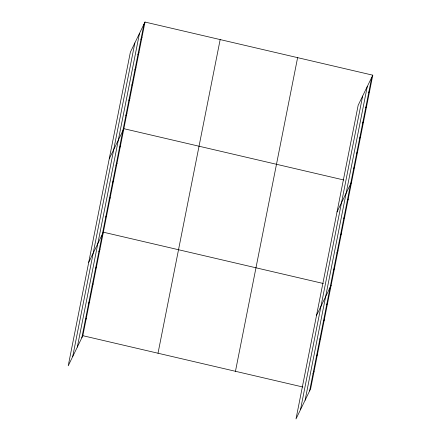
<?xml version="1.0" encoding="UTF-8"?>
<svg xmlns="http://www.w3.org/2000/svg" width="441" height="441" viewBox="0 0 441 441"><rect width="100%" height="100%" fill="white"/><g stroke="black" fill="none" stroke-linecap="round" stroke-linejoin="round"><path stroke-width="0.66" d="M72.704 356.582L134.858 42.937M77.324 347.067L139.477 33.417M81.811 337.828L143.959 24.183M144.995 22.05L130.371 52.17L68.217 365.821L82.842 335.7L144.995 22.05L372.783 75.179L310.629 388.83L296.005 418.95L358.158 105.3L372.783 75.179M158.016 353.23L220.164 39.585M235.461 371.294L297.614 57.65M300.486 409.711L362.64 96.066M305.111 400.196L367.265 86.552M309.593 390.958L371.746 77.313M140.944 39.414L141.98 37.287M137.923 54.651L138.959 52.518M134.907 69.887L135.938 67.754M131.887 85.119L132.923 82.985M128.866 100.355L129.902 98.222M125.85 115.586L126.881 113.458M109.241 158.81L123.866 128.689L343.809 179.989M119.412 148.071L120.448 145.943M115.994 165.325L117.03 163.192M112.576 182.574L113.607 180.441M109.159 199.823L110.189 197.695M105.735 217.077L106.772 214.943M88.729 262.318L103.354 232.192L323.297 283.497M98.9 251.574L99.936 249.446M95.482 268.828L96.518 266.695M92.064 286.077L93.101 283.943M88.647 303.331L89.683 301.197M85.229 320.579L86.265 318.446M368.726 92.549L369.762 90.416M365.71 107.78L366.747 105.647M362.689 123.017L363.726 120.884M359.674 138.248L360.705 136.12M356.653 153.485L357.69 151.351M353.632 168.721L354.669 166.588M337.023 211.945L351.648 181.819M347.199 201.201L348.23 199.073M343.776 218.455L344.812 216.322M340.358 235.703L341.395 233.57M336.941 252.958L337.977 250.824M333.523 270.206L334.559 268.073M316.511 315.447L331.141 285.327M326.687 304.709L327.724 302.576M323.27 321.958L324.306 319.824M319.852 339.206L320.883 337.078M316.429 356.46L317.465 354.327M313.011 373.709L314.047 371.576M82.842 335.7L302.785 387"/></g></svg>
